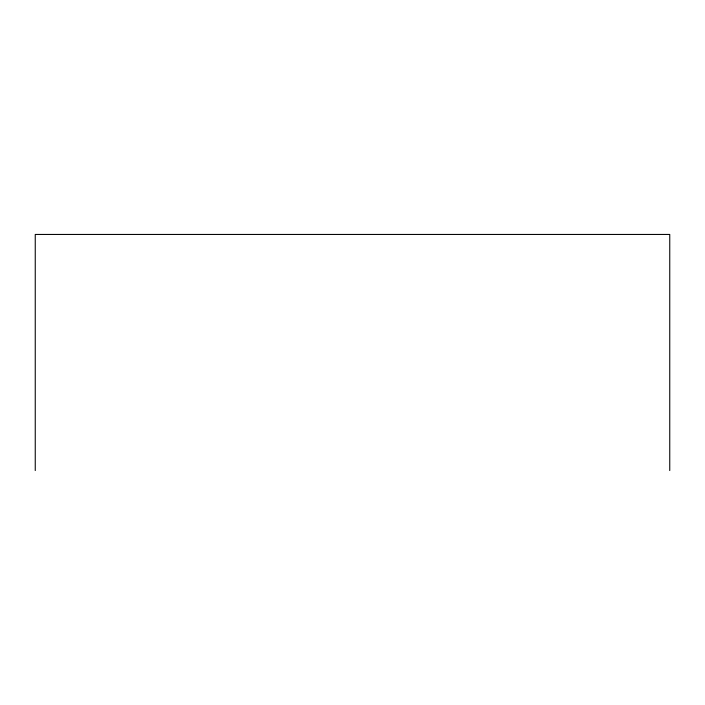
<?xml version="1.0" encoding="UTF-8"?>
<svg xmlns="http://www.w3.org/2000/svg" width="705" height="705" viewBox="0 0 705 705"><rect width="100%" height="100%" fill="white"/><g stroke="black" fill="none" stroke-linecap="round" stroke-linejoin="round"><path stroke-width="1.06" d="M669.75 470.552L669.75 234.448L35.25 234.448L35.25 470.552"/></g></svg>
